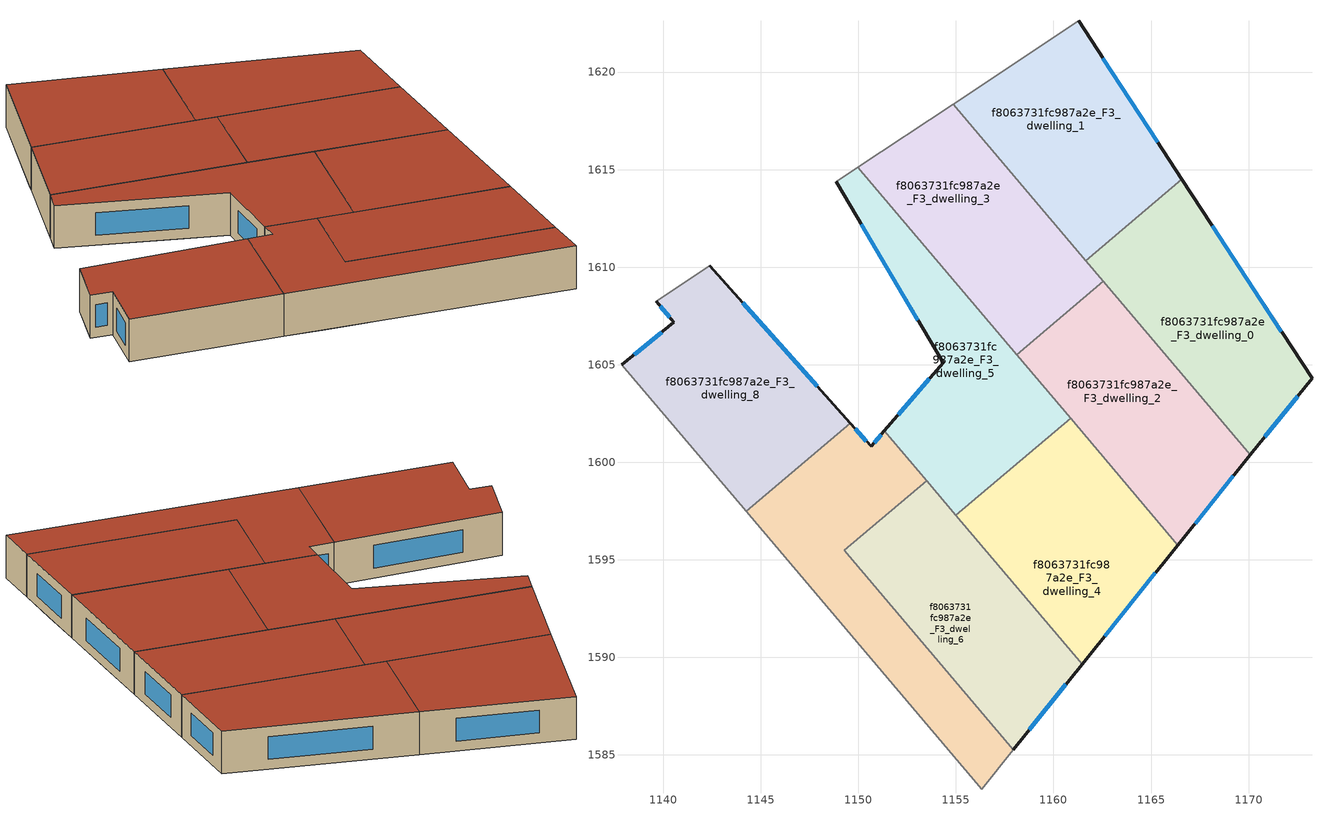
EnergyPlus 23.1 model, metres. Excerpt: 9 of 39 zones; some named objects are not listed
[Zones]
f8063731fc987a2e_F3_dwelling_0
 floor to f8063731fc987a2e_F2_dwelling_5 (EU_floor_Construction): 1169.05,1610.74 1172.26,1605.82 1167.9,1602.97 1164.08,1607.49 z9
 floor adiabatic (EU_floor_Construction): 1172.26,1605.82 1173.25,1604.31 1170.1,1600.38 1167.9,1602.97 z9; 1166.58,1614.51 1169.05,1610.74 1164.08,1607.49 1161.66,1610.34 z9
 wall outside (EU_wall_Construction): 1170.1,1600.38 1173.25,1604.31 1166.58,1614.51 z9:12
 wall to f8063731fc987a2e_F3_dwelling_1 (EU_wall_Construction): 1166.58,1614.51 1161.66,1610.34 z9:12
 wall to f8063731fc987a2e_F3_dwelling_2 (EU_wall_Construction): 1162.55,1609.29 1170.1,1600.38 z9:12
 wall to f8063731fc987a2e_F3_dwelling_3 (EU_wall_Construction): 1161.66,1610.34 1162.55,1609.29 z9:12
 window (EU_Window_Construction): 1171.68,1606.7 1168.15,1612.11 / 1170.84,1601.31 1172.51,1603.39 z9.7:11.3
 roof outside (EU_roof_Construction): 1170.1,1600.38 1173.25,1604.31 1166.58,1614.51 1161.66,1610.34 z12
f8063731fc987a2e_F3_dwelling_1
 floor to f8063731fc987a2e_F2_dwelling_0 (EU_floor_Construction): 1161.29,1622.62 1165.47,1616.22 1159.81,1612.52 1155.86,1617.19 1155.02,1618.46 z9
 floor adiabatic (EU_floor_Construction): 1165.47,1616.22 1166.58,1614.51 1161.66,1610.34 1159.81,1612.52 z9
 floor to f8063731fc987a2e_F2_dwelling_1 (EU_floor_Construction): 1155.02,1618.46 1155.86,1617.19 1154.86,1618.36 z9
 wall outside (EU_wall_Construction): 1166.58,1614.51 1161.29,1622.62 z9:12
 wall adiabatic (EU_wall_Construction): 1161.29,1622.62 1154.86,1618.36 z9:12
 wall to f8063731fc987a2e_F3_dwelling_3 (EU_wall_Construction): 1154.86,1618.36 1161.66,1610.34 z9:12
 window (EU_Window_Construction): 1165.34,1616.41 1162.53,1620.72 z9.7:11.3
 roof outside (EU_roof_Construction): 1166.58,1614.51 1161.29,1622.62 1154.86,1618.36 1161.66,1610.34 z12
f8063731fc987a2e_F3_dwelling_2
 floor to f8063731fc987a2e_F2_dwelling_5 (EU_floor_Construction): 1164.08,1607.49 1167.9,1602.97 1162.99,1599.76 1159.17,1604.27 z9
 floor to f8063731fc987a2e_F2_dwelling_3 (EU_floor_Construction): 1161.07,1608.03 1162.22,1606.27 1159.17,1604.27 1158.11,1605.52 z9
 floor to f8063731fc987a2e_F2_dwelling_2 (EU_floor_Construction): 1162.55,1609.29 1164.08,1607.49 1162.22,1606.27 1161.07,1608.03 z9
 floor adiabatic (EU_floor_Construction): 1167.9,1602.97 1170.1,1600.38 1166.38,1595.76 1162.99,1599.76 z9
 wall outside (EU_wall_Construction): 1166.38,1595.76 1170.1,1600.38 z9:12
 wall to f8063731fc987a2e_F3_dwelling_3 (EU_wall_Construction): 1162.55,1609.29 1158.11,1605.52 z9:12
 wall to f8063731fc987a2e_F3_dwelling_4 (EU_wall_Construction): 1160.88,1602.26 1166.38,1595.76 z9:12
 wall to f8063731fc987a2e_F3_dwelling_5 (EU_wall_Construction): 1158.11,1605.52 1160.88,1602.26 z9:12
 window (EU_Window_Construction): 1167.25,1596.85 1169.22,1599.3 z9.7:11.3
 roof outside (EU_roof_Construction): 1166.38,1595.76 1170.1,1600.38 1162.55,1609.29 1158.11,1605.52 z12
f8063731fc987a2e_F3_dwelling_3
 floor to f8063731fc987a2e_F2_dwelling_1 (EU_floor_Construction): 1155.86,1617.19 1159.18,1612.11 1154.9,1609.31 1149.97,1615.12 1154.86,1618.36 z9
 floor to f8063731fc987a2e_F2_dwelling_3 (EU_floor_Construction): 1158.64,1611.75 1161.07,1608.03 1158.11,1605.52 1154.9,1609.31 z9
 floor to f8063731fc987a2e_F2_dwelling_2 (EU_floor_Construction): 1159.81,1612.52 1162.55,1609.29 1161.07,1608.03 1158.64,1611.75 z9
 floor to f8063731fc987a2e_F2_dwelling_0 (EU_floor_Construction): 1155.86,1617.19 1159.81,1612.52 1159.18,1612.11 z9
 wall adiabatic (EU_wall_Construction): 1154.86,1618.36 1149.97,1615.12 z9:12
 wall to f8063731fc987a2e_F3_dwelling_5 (EU_wall_Construction): 1149.97,1615.12 1158.11,1605.52 z9:12
 roof outside (EU_roof_Construction): 1162.55,1609.29 1154.86,1618.36 1149.97,1615.12 1158.11,1605.52 z12
f8063731fc987a2e_F3_dwelling_4
 floor to f8063731fc987a2e_F2_dwelling_8 (EU_floor_Construction): 1161.05,1598.5 1164.43,1593.33 1161.47,1589.65 1156.5,1595.52 z9
 floor to f8063731fc987a2e_F2_dwelling_7 (EU_floor_Construction): 1162.99,1599.76 1166.38,1595.76 1164.43,1593.33 1161.05,1598.5 z9
 floor to f8063731fc987a2e_F2_dwelling_5 (EU_floor_Construction): 1160.88,1602.26 1162.99,1599.76 1160.83,1598.35 1159.2,1600.84 z9
 floor to f8063731fc987a2e_F2_dwelling_6 (EU_floor_Construction): 1159.2,1600.84 1160.83,1598.35 1156.5,1595.52 1155,1597.28 z9
 wall outside (EU_wall_Construction): 1161.47,1589.65 1166.38,1595.76 z9:12
 wall to f8063731fc987a2e_F3_dwelling_5 (EU_wall_Construction): 1160.88,1602.26 1155,1597.28 z9:12
 wall to f8063731fc987a2e_F3_dwelling_6 (EU_wall_Construction): 1155,1597.28 1161.47,1589.65 z9:12
 window (EU_Window_Construction): 1162.62,1591.09 1165.23,1594.33 z9.7:11.3
 roof outside (EU_roof_Construction): 1161.47,1589.65 1166.38,1595.76 1160.88,1602.26 1155,1597.28 z12
f8063731fc987a2e_F3_dwelling_5
 floor to f8063731fc987a2e_F2_dwelling_3 (EU_floor_Construction): 1154.9,1609.31 1159.17,1604.27 1154.44,1601.18 1152.94,1603.47 1154.34,1605.1 1152.7,1607.87 z9
 floor to f8063731fc987a2e_F2_dwelling_6 (EU_floor_Construction): 1157.61,1603.26 1159.2,1600.84 1155,1597.28 1152.67,1600.03 z9
 floor to f8063731fc987a2e_F2_dwelling_4 (EU_floor_Construction): 1152.94,1603.47 1154.44,1601.18 1152.67,1600.03 1151.34,1601.61 z9
 floor to f8063731fc987a2e_F2_dwelling_5 (EU_floor_Construction): 1159.17,1604.27 1160.88,1602.26 1159.2,1600.84 1157.61,1603.26 z9
 floor to f8063731fc987a2e_F2_dwelling_1 (EU_floor_Construction): 1149.98,1615.12 1154.9,1609.31 1152.7,1607.87 1148.86,1614.38 z9
 wall outside (EU_wall_Construction): 1148.86,1614.38 1154.34,1605.1 1151.34,1601.61 z9:12
 wall adiabatic (EU_wall_Construction): 1149.97,1615.12 1148.86,1614.38 z9:12
 wall to f8063731fc987a2e_F3_dwelling_7 (EU_wall_Construction): 1151.34,1601.61 1153.49,1599.06 z9:12
 wall to f8063731fc987a2e_F3_dwelling_6 (EU_wall_Construction): 1153.49,1599.06 1155,1597.28 z9:12
 window (EU_Window_Construction): 1153.63,1604.28 1152.04,1602.43 / 1150.15,1612.2 1153.05,1607.28 z9.7:11.3
 roof outside (EU_roof_Construction): 1160.88,1602.26 1149.97,1615.12 1148.86,1614.38 1154.34,1605.1 1151.34,1601.61 1155,1597.28 z12
f8063731fc987a2e_F3_dwelling_6
 floor adiabatic (EU_floor_Construction): 1154.97,1594.52 1159.64,1587.37 1157.94,1585.26 1151.83,1592.46 z9
 floor to f8063731fc987a2e_F2_dwelling_8 (EU_floor_Construction): 1156.5,1595.52 1161.47,1589.65 1159.64,1587.37 1154.97,1594.52 z9
 floor to f8063731fc987a2e_F2_dwelling_6 (EU_floor_Construction): 1153.49,1599.06 1156.5,1595.52 1151.83,1592.46 1149.27,1595.48 z9
 wall outside (EU_wall_Construction): 1157.94,1585.26 1161.47,1589.65 z9:12
 wall to f8063731fc987a2e_F3_dwelling_7 (EU_wall_Construction): 1153.49,1599.06 1149.27,1595.48 1157.94,1585.26 z9:12
 window (EU_Window_Construction): 1158.77,1586.29 1160.64,1588.62 z9.7:11.3
 roof outside (EU_roof_Construction): 1157.94,1585.26 1161.47,1589.65 1153.49,1599.06 1149.27,1595.48 z12
f8063731fc987a2e_F3_dwelling_7
 floor to f8063731fc987a2e_F2_dwelling_6 (EU_floor_Construction): 1152.67,1600.03 1153.49,1599.06 1149.27,1595.48 1151.83,1592.46 1149.7,1591.07 1145.88,1595.58 z9
 floor to f8063731fc987a2e_F2_dwelling_4 (EU_floor_Construction): 1151.34,1601.61 1152.67,1600.03 1145.88,1595.58 1144.26,1597.49 1149.59,1602 1150.65,1600.81 z9
 floor adiabatic (EU_floor_Construction): 1151.83,1592.46 1157.94,1585.26 1156.33,1583.25 1149.7,1591.07 z9
 wall outside (EU_wall_Construction): 1151.34,1601.61 1150.65,1600.81 1149.59,1602 z9:12
 wall adiabatic (EU_wall_Construction): 1144.26,1597.49 1156.33,1583.25 1157.94,1585.26 z9:12
 wall to f8063731fc987a2e_F3_dwelling_8 (EU_wall_Construction): 1149.59,1602 1144.26,1597.49 z9:12
 window (EU_Window_Construction): 1150.4,1601.09 1149.84,1601.72 / 1151.18,1601.42 1150.81,1601 z9.7:11.3
 roof outside (EU_roof_Construction): 1156.33,1583.25 1157.94,1585.26 1149.27,1595.48 1153.49,1599.06 1151.34,1601.61 1150.65,1600.81 1149.59,1602 1144.26,1597.49 z12
f8063731fc987a2e_F3_dwelling_8
 floor to f8063731fc987a2e_F2_dwelling_4 (EU_floor_Construction): 1142.38,1610.08 1149.59,1602 1144.26,1597.49 1137.89,1605.01 1140.54,1607.17 1139.64,1608.26 z9
 wall outside (EU_wall_Construction): 1139.64,1608.26 1140.54,1607.17 1137.89,1605.01 / 1149.59,1602 1142.38,1610.08 z9:12
 wall adiabatic (EU_wall_Construction): 1142.38,1610.08 1139.64,1608.26 / 1137.89,1605.01 1144.26,1597.49 z9:12
 window (EU_Window_Construction): 1139.85,1608 1140.33,1607.42 / 1147.89,1603.9 1144.07,1608.18 / 1139.92,1606.66 1138.51,1605.52 z9.7:11.3
 roof outside (EU_roof_Construction): 1149.59,1602 1142.38,1610.08 1139.64,1608.26 1140.54,1607.17 1137.89,1605.01 1144.26,1597.49 z12
[Building]
EU S2 Campaign: North Axis=0; Terrain=City; Solar Distribution=FullExterior
[Site:Location]
Budapest.Ferenc.Liszt.Intl.AP: Latitude=47.437; Longitude=19.256; Time Zone=1; Elevation=185
[SizingPeriod:WeatherFileDays]
AnnualSizingPeriod: Begin Month=1; Begin Day of Month=1; End Month=12; End Day of Month=31; Day of Week for Start Day=Monday; Use Weather File Daylight Saving Period=No; Use Weather File Rain and Snow Indicators=No
[MATERIAL]
EU_InternalMass_Material: Roughness=MediumRough; Thickness=0.1; Conductivity=1; Density=1800; Specific Heat=900; Thermal Absorptance=0.9; Solar Absorptance=0.7; Visible Absorptance=0.7
[MATERIAL:NOMASS] Roughness=MediumRough; Thermal Absorptance=0.9; Solar Absorptance=0.7; Visible Absorptance=0.7
Name | Thermal Resistance
EU_wall_NoMass | 0.832559
EU_roof_NoMass | 1.39638
EU_floor_NoMass | 0.872794
[WINDOWMATERIAL:SIMPLEGLAZINGSYSTEM]
EU_Window_SimpleGlazing: UFactor=2.79869; Solar Heat Gain Coefficient=0.75; Visible Transmittance=0.75
[CONSTRUCTION]
EU_wall_Construction: EU_wall_NoMass
EU_roof_Construction: EU_roof_NoMass
EU_floor_Construction: EU_floor_NoMass
EU_Window_Construction: EU_Window_SimpleGlazing
EU_InternalMass_Construction: EU_InternalMass_Material
[ZONE] Type=1; Multiplier=1; Ceiling Height=autocalculate; Floor Area=autocalculate; Part of Total Floor Area=Yes
Name | Volume
f8063731fc987a2e_F3_dwelling_0 | 213.764
f8063731fc987a2e_F3_dwelling_1 | 213.747
f8063731fc987a2e_F3_dwelling_2 | 213.745
f8063731fc987a2e_F3_dwelling_3 | 213.755
f8063731fc987a2e_F3_dwelling_4 | 213.761
f8063731fc987a2e_F3_dwelling_5; f8063731fc987a2e_F3_dwelling_8 | 213.766
f8063731fc987a2e_F3_dwelling_6 | 213.777
f8063731fc987a2e_F3_dwelling_7 | 213.735
[INTERNALMASS] Construction=EU_InternalMass_Construction
Name | Zone or ZoneList | Surface Area
f8063731fc987a2e_F3_dwelling_0_EU_InternalMass | f8063731fc987a2e_F3_dwelling_0 | 71.2543
f8063731fc987a2e_F3_dwelling_1_EU_InternalMass | f8063731fc987a2e_F3_dwelling_1 | 71.2494
f8063731fc987a2e_F3_dwelling_2_EU_InternalMass | f8063731fc987a2e_F3_dwelling_2 | 71.2484
f8063731fc987a2e_F3_dwelling_3_EU_InternalMass | f8063731fc987a2e_F3_dwelling_3 | 71.2517
f8063731fc987a2e_F3_dwelling_4_EU_InternalMass | f8063731fc987a2e_F3_dwelling_4 | 71.2539
f8063731fc987a2e_F3_dwelling_5_EU_InternalMass | f8063731fc987a2e_F3_dwelling_5 | 71.2549
f8063731fc987a2e_F3_dwelling_6_EU_InternalMass | f8063731fc987a2e_F3_dwelling_6 | 71.2599
f8063731fc987a2e_F3_dwelling_7_EU_InternalMass | f8063731fc987a2e_F3_dwelling_7 | 71.245
f8063731fc987a2e_F3_dwelling_8_EU_InternalMass | f8063731fc987a2e_F3_dwelling_8 | 71.2553
[OTHEREQUIPMENT] Fuel Type=Electricity; Design Level Calculation Method=Watts/Area; Power per Zone Floor Area=1; Fraction Latent=0; Fraction Radiant=0; Fraction Lost=0; Carbon Dioxide Generation Rate=0; EndUse Subcategory=EU_Step8_InternalGains
Name | Zone or ZoneList or Space or SpaceList | Schedule
EU_Step8_InternalGain_f8063731fc987a2e_F3_dwelling_0_f000 | f8063731fc987a2e_F3_dwelling_0 | EU_Step8_GainSchedule_f8063731fc987a2e_F3_dwelling_0_f000
EU_Step8_InternalGain_f8063731fc987a2e_F3_dwelling_1_f000 | f8063731fc987a2e_F3_dwelling_1 | EU_Step8_GainSchedule_f8063731fc987a2e_F3_dwelling_1_f000
EU_Step8_InternalGain_f8063731fc987a2e_F3_dwelling_2_f000 | f8063731fc987a2e_F3_dwelling_2 | EU_Step8_GainSchedule_f8063731fc987a2e_F3_dwelling_2_f000
EU_Step8_InternalGain_f8063731fc987a2e_F3_dwelling_3_f000 | f8063731fc987a2e_F3_dwelling_3 | EU_Step8_GainSchedule_f8063731fc987a2e_F3_dwelling_3_f000
EU_Step8_InternalGain_f8063731fc987a2e_F3_dwelling_4_f000 | f8063731fc987a2e_F3_dwelling_4 | EU_Step8_GainSchedule_f8063731fc987a2e_F3_dwelling_4_f000
EU_Step8_InternalGain_f8063731fc987a2e_F3_dwelling_5_f000 | f8063731fc987a2e_F3_dwelling_5 | EU_Step8_GainSchedule_f8063731fc987a2e_F3_dwelling_5_f000
EU_Step8_InternalGain_f8063731fc987a2e_F3_dwelling_6_f000 | f8063731fc987a2e_F3_dwelling_6 | EU_Step8_GainSchedule_f8063731fc987a2e_F3_dwelling_6_f000
EU_Step8_InternalGain_f8063731fc987a2e_F3_dwelling_7_f000 | f8063731fc987a2e_F3_dwelling_7 | EU_Step8_GainSchedule_f8063731fc987a2e_F3_dwelling_7_f000
EU_Step8_InternalGain_f8063731fc987a2e_F3_dwelling_8_f000 | f8063731fc987a2e_F3_dwelling_8 | EU_Step8_GainSchedule_f8063731fc987a2e_F3_dwelling_8_f000
[ZONEVENTILATION:DESIGNFLOWRATE] Schedule=EU_AlwaysOn; Design Flow Rate Calculation Method=AirChanges/Hour; Air Changes per Hour=0.475469; Ventilation Type=Natural; Fan Pressure Rise=0; Fan Total Efficiency=1; Constant Term Coefficient=1; Temperature Term Coefficient=0; Velocity Term Coefficient=0; Velocity Squared Term Coefficient=0; Minimum Indoor Temperature=-100; Maximum Indoor Temperature=100; Delta Temperature=-100; Minimum Outdoor Temperature=-100; Maximum Outdoor Temperature=100; Maximum Wind Speed=40
Name | Zone or ZoneList or Space or SpaceList
EU_ConstantAir_f8063731fc987a2e_F3_dwelling_0 | f8063731fc987a2e_F3_dwelling_0
EU_ConstantAir_f8063731fc987a2e_F3_dwelling_1 | f8063731fc987a2e_F3_dwelling_1
EU_ConstantAir_f8063731fc987a2e_F3_dwelling_2 | f8063731fc987a2e_F3_dwelling_2
EU_ConstantAir_f8063731fc987a2e_F3_dwelling_3 | f8063731fc987a2e_F3_dwelling_3
EU_ConstantAir_f8063731fc987a2e_F3_dwelling_4 | f8063731fc987a2e_F3_dwelling_4
EU_ConstantAir_f8063731fc987a2e_F3_dwelling_5 | f8063731fc987a2e_F3_dwelling_5
EU_ConstantAir_f8063731fc987a2e_F3_dwelling_6 | f8063731fc987a2e_F3_dwelling_6
EU_ConstantAir_f8063731fc987a2e_F3_dwelling_7 | f8063731fc987a2e_F3_dwelling_7
EU_ConstantAir_f8063731fc987a2e_F3_dwelling_8 | f8063731fc987a2e_F3_dwelling_8
[HVACTEMPLATE:ZONE:IDEALLOADSAIRSYSTEM] System Availability Schedule=EU_AlwaysOn; Maximum Heating Supply Air Temperature=50; Minimum Cooling Supply Air Temperature=13; Maximum Heating Supply Air Humidity Ratio=0.0156; Minimum Cooling Supply Air Humidity Ratio=0.0077; Heating Limit=NoLimit; Cooling Limit=NoLimit; Heating Availability Schedule=EU_AlwaysOn; Cooling Availability Schedule=EU_CoolingOff; Dehumidification Control Type=ConstantSensibleHeatRatio; Cooling Sensible Heat Ratio=0.7; Dehumidification Setpoint=60; Humidification Control Type=None; Humidification Setpoint=30; Outdoor Air Method=None; Outdoor Air Flow Rate per Person=0.00944; Outdoor Air Flow Rate per Zone Floor Area=0; Outdoor Air Flow Rate per Zone=0; Demand Controlled Ventilation Type=None; Outdoor Air Economizer Type=NoEconomizer; Heat Recovery Type=None; Sensible Heat Recovery Effectiveness=0.7; Latent Heat Recovery Effectiveness=0.65
Name | Template Thermostat
f8063731fc987a2e_F3_dwelling_0 | EU_HeatOnly_f8063731fc987a2e_F3_dwelling_0
f8063731fc987a2e_F3_dwelling_1 | EU_HeatOnly_f8063731fc987a2e_F3_dwelling_1
f8063731fc987a2e_F3_dwelling_2 | EU_HeatOnly_f8063731fc987a2e_F3_dwelling_2
f8063731fc987a2e_F3_dwelling_3 | EU_HeatOnly_f8063731fc987a2e_F3_dwelling_3
f8063731fc987a2e_F3_dwelling_4 | EU_HeatOnly_f8063731fc987a2e_F3_dwelling_4
f8063731fc987a2e_F3_dwelling_5 | EU_HeatOnly_f8063731fc987a2e_F3_dwelling_5
f8063731fc987a2e_F3_dwelling_6 | EU_HeatOnly_f8063731fc987a2e_F3_dwelling_6
f8063731fc987a2e_F3_dwelling_7 | EU_HeatOnly_f8063731fc987a2e_F3_dwelling_7
f8063731fc987a2e_F3_dwelling_8 | EU_HeatOnly_f8063731fc987a2e_F3_dwelling_8
[SIZING:ZONE] Zone Cooling Design Supply Air Temperature Input Method=SupplyAirTemperature; Zone Cooling Design Supply Air Temperature=13; Zone Heating Design Supply Air Temperature Input Method=SupplyAirTemperature; Zone Heating Design Supply Air Temperature=50; Zone Cooling Design Supply Air Humidity Ratio=0.008; Zone Heating Design Supply Air Humidity Ratio=0.008; Cooling Design Air Flow Method=DesignDay; Cooling Design Air Flow Rate=0; Cooling Minimum Air Flow per Zone Floor Area=0.000762; Cooling Minimum Air Flow=0; Cooling Minimum Air Flow Fraction=0.2; Heating Design Air Flow Method=DesignDay; Heating Design Air Flow Rate=0; Heating Maximum Air Flow per Zone Floor Area=0.002032; Heating Maximum Air Flow=0.141576; Heating Maximum Air Flow Fraction=0.3; Account for Dedicated Outdoor Air System=No; Dedicated Outdoor Air System Control Strategy=NeutralSupplyAir; Dedicated Outdoor Air Low Setpoint Temperature for Design=autosize; Dedicated Outdoor Air High Setpoint Temperature for Design=autosize; Zone Load Sizing Method=Sensible Load Only No Latent Load; Zone Latent Cooling Design Supply Air Humidity Ratio Input Method=HumidityRatioDifference; Zone Cooling Design Supply Air Humidity Ratio Difference=0.005; Zone Latent Heating Design Supply Air Humidity Ratio Input Method=HumidityRatioDifference; Zone Humidification Design Supply Air Humidity Ratio Difference=0.005
f8063731fc987a2e_F3_dwelling_0; f8063731fc987a2e_F3_dwelling_1; f8063731fc987a2e_F3_dwelling_2; f8063731fc987a2e_F3_dwelling_3; f8063731fc987a2e_F3_dwelling_4; f8063731fc987a2e_F3_dwelling_5; f8063731fc987a2e_F3_dwelling_6; f8063731fc987a2e_F3_dwelling_7; f8063731fc987a2e_F3_dwelling_8
[SCHEDULE:CONSTANT]
Name | Hourly Value
EU_AlwaysOn | 1
EU_CoolingOff | 0
[SCHEDULE:FILE] Column Number=1; Rows to Skip at Top=0; Number of Hours of Data=8760; Column Separator=Comma; Interpolate to Timestep=No; Minutes per Item=60; Adjust Schedule for Daylight Savings=Yes
Name | File
EU_Step8_GainSchedule_f8063731fc987a2e_F3_dwelling_0_f000 | ../../schedules/f8063731fc987a2e/f8063731fc987a2e_F3_dwelling_0_f000_gain.csv
EU_Step8_GainSchedule_f8063731fc987a2e_F3_dwelling_1_f000 | ../../schedules/f8063731fc987a2e/f8063731fc987a2e_F3_dwelling_1_f000_gain.csv
EU_Step8_GainSchedule_f8063731fc987a2e_F3_dwelling_2_f000 | ../../schedules/f8063731fc987a2e/f8063731fc987a2e_F3_dwelling_2_f000_gain.csv
EU_Step8_GainSchedule_f8063731fc987a2e_F3_dwelling_3_f000 | ../../schedules/f8063731fc987a2e/f8063731fc987a2e_F3_dwelling_3_f000_gain.csv
EU_Step8_GainSchedule_f8063731fc987a2e_F3_dwelling_4_f000 | ../../schedules/f8063731fc987a2e/f8063731fc987a2e_F3_dwelling_4_f000_gain.csv
EU_Step8_GainSchedule_f8063731fc987a2e_F3_dwelling_5_f000 | ../../schedules/f8063731fc987a2e/f8063731fc987a2e_F3_dwelling_5_f000_gain.csv
EU_Step8_GainSchedule_f8063731fc987a2e_F3_dwelling_6_f000 | ../../schedules/f8063731fc987a2e/f8063731fc987a2e_F3_dwelling_6_f000_gain.csv
EU_Step8_GainSchedule_f8063731fc987a2e_F3_dwelling_7_f000 | ../../schedules/f8063731fc987a2e/f8063731fc987a2e_F3_dwelling_7_f000_gain.csv
EU_Step8_GainSchedule_f8063731fc987a2e_F3_dwelling_8_f000 | ../../schedules/f8063731fc987a2e/f8063731fc987a2e_F3_dwelling_8_f000_gain.csv
